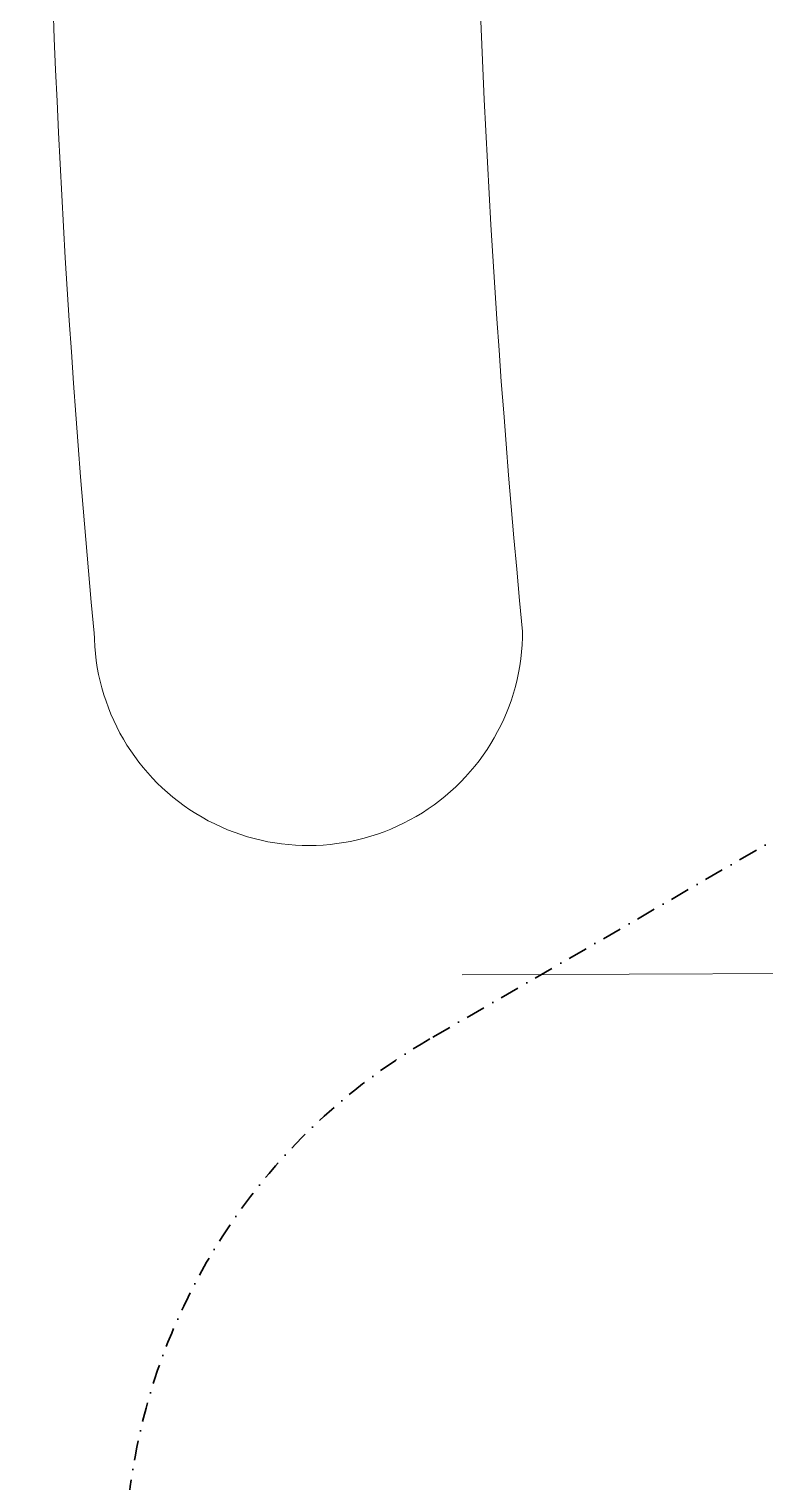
# Model space of a CAD drawing. Extents: x -12260 to 184725, y -29287 to 19916.
# Drawn here: x 39833.9 to 39954.6, y 3085.5 to 3323.6 of the extents above; entities that cross this region are included whole.
import ezdxf

# ---------------------------------------------------------------- set-up
doc = ezdxf.new("R2010")
doc.units = 0
doc.header["$LTSCALE"] = 0.25
doc.linetypes.add('DASHDOT', pattern=[25.4, 12.7, -6.35, 0, -6.35])
doc.layers.add('01-First Floor-FUR$0$LOADING', color=253, linetype='Continuous', lineweight=5)
doc.layers.add('E-LITE-CLNG-CNDT', color=6, linetype='DASHDOT', lineweight=35)

# ---------------------------------------------------------------- blocks, each defined once
blk = doc.blocks.new('01-First Floor-FUR$0$GF21018-P')
at = {"color": 0}
blk.add_line((0.22049, 0.47563), (0.22049, 0.0675), dxfattribs=at)
for centre, radius, start, end in [((0, 1.84674), 1.77674, 264.69456, 275.30527), ((0.16409, 0.0425), 0.03511, 270, 90), ((0, 1.83136), 1.83136, 264.85322, 275.14698)]:
    blk.add_arc(centre, radius, start, end, dxfattribs=at)
blk = doc.blocks.new('01-First Floor-FUR')
at = {"layer": '01-First Floor-FUR$0$LOADING', "extrusion": (-7.78658e-06, 3.16518e-06, 1), "xscale": 1000.000000000004, "yscale": 1000.000000000004, "zscale": 1000.000000000004, "rotation": 270.2204152971468}
blk.add_blockref('01-First Floor-FUR$0$GF21018-P', (39836.58, 3388.85, -0.4), dxfattribs=at)

msp = doc.modelspace()

# ---------------------------------------------------------------- linework, layer by layer
at = {"layer": 'E-LITE-CLNG-CNDT', "color": 1}
msp.add_lwpolyline([(40076.04, 3259.99), (39899.63, 3158.14, 0.267949), (39849.63, 3071.54), (39849.63, 190.15, 0.414214), (39949.63, 90.15), (40075.82, 90.15)], format="xyb", dxfattribs=at)

# ---------------------------------------------------------------- block references
at = {"layer": 'E-LITE-CLNG-CNDT'}
msp.add_blockref('01-First Floor-FUR', (0, 0), dxfattribs=at)

doc.saveas('drawing.dxf')
